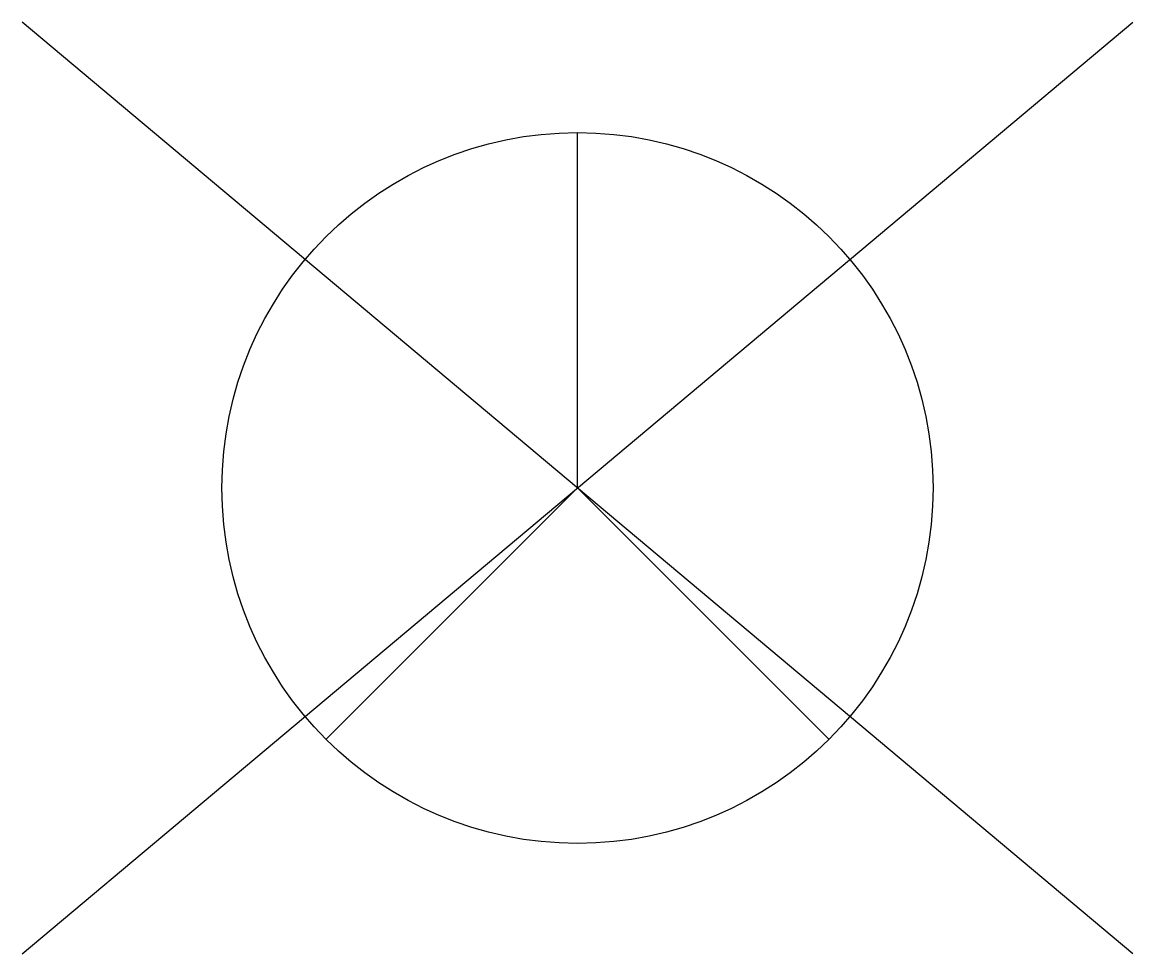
# Model space of a CAD drawing. Extents: x -1.61 to 1.61, y -1.35 to 1.35.
import ezdxf

# ---------------------------------------------------------------- set-up
doc = ezdxf.new("R2010")
doc.units = 0

msp = doc.modelspace()

# ---------------------------------------------------------------- linework, layer by layer
for p, q in [((-1.6106, -1.3514), (1.6106, 1.3514)), ((1.6106, -1.3514), (-1.6106, 1.3514)), ((0, 0), (0, 1.0312)), ((0, 0), (-0.7292, -0.7292)), ((0, 0), (0.7292, -0.7292))]:
    msp.add_line(p, q)
msp.add_circle((0, 0), 1.0313)

doc.saveas('drawing.dxf')
